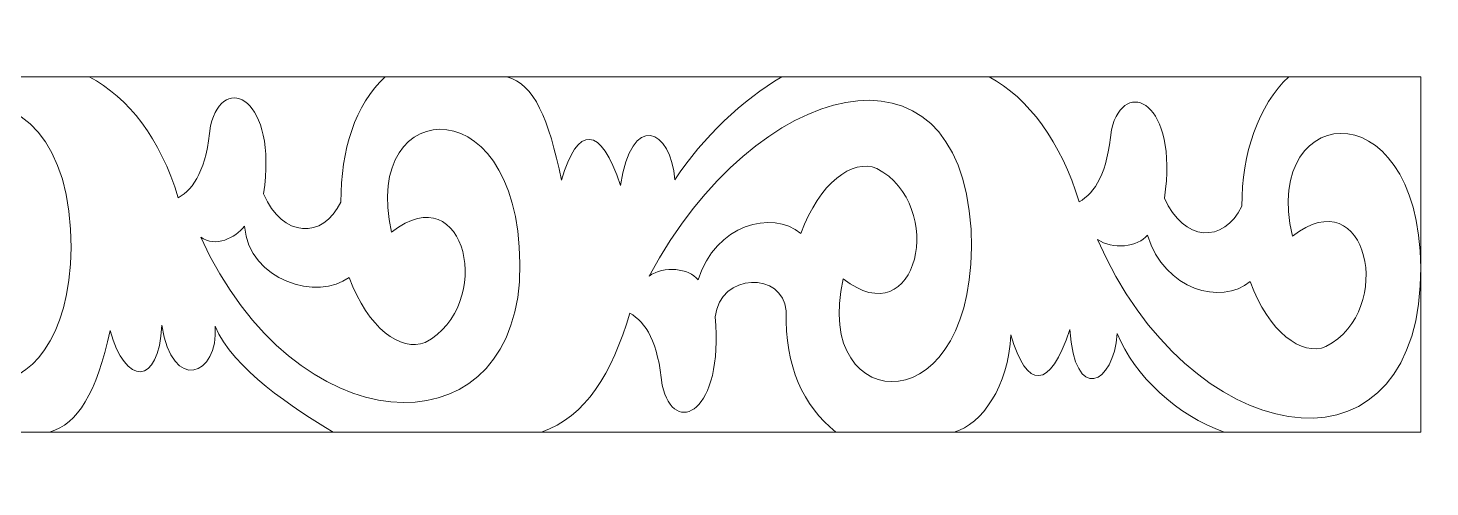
# Model space of a CAD drawing. Header units: centimetres. Extents: x -97 to 98, y -38 to 40.
# Drawn here: x 22 to 97.6, y 15.6 to 40.4 of the extents above; entities that cross this region are included whole.
import ezdxf

# ---------------------------------------------------------------- set-up
doc = ezdxf.new("R2010")
doc.units = ezdxf.units.CM
doc.header["$MEASUREMENT"] = 0
doc.layers.add('layer 1', color=7, linetype='Continuous')

msp = doc.modelspace()

# ---------------------------------------------------------------- linework, layer by layer
at = {"layer": 'layer 1', "color": 114, "lineweight": 9}
for points, knots in [([(15.17251, 29.30441), (13.61271, 30.58869), (10.58023, 29.782), (9.63759, 26.80706), (9.63759, 26.80706), (9.15028, 27.42931), (7.76732, 27.53702), (6.97592, 26.95533), (6.97592, 26.95533), (12.67652, 37.76483), (23.68256, 40.38138), (24.34133, 29.53706), (24.34133, 29.53706), (24.86145, 18.7581), (15.68749, 19.34452), (17.45551, 26.85607), (17.45551, 26.85607), (21.48458, 23.71258), (23.04357, 30.82788), (19.25894, 32.81384), (19.25894, 32.81384), (17.9556, 33.33199), (16.17729, 32.05301), (15.17251, 29.30441)], [0, 0, 0, 0, 0.14285714, 0.14285714, 0.14285714, 0.14285714, 0.28571429, 0.28571429, 0.28571429, 0.28571429, 0.42857143, 0.42857143, 0.42857143, 0.42857143, 0.57142857, 0.57142857, 0.57142857, 0.57142857, 0.71428571, 0.71428571, 0.71428571, 0.71428571, 1, 1, 1, 1]), ([(63.67876, 29.31365), (62.11896, 30.59793), (59.08648, 29.79124), (58.14384, 26.8163), (58.14384, 26.8163), (57.65652, 27.43855), (56.29545, 27.58997), (55.50405, 27.00828), (55.50405, 27.00828), (61.29215, 37.76483), (72.1888, 40.39062), (72.84757, 29.5463), (72.84757, 29.5463), (73.36769, 18.76734), (64.19373, 19.35376), (65.96175, 26.86531), (65.96175, 26.86531), (69.99082, 23.72182), (71.54982, 30.83712), (67.76518, 32.82308), (67.76518, 32.82308), (66.46185, 33.34123), (64.68353, 32.06224), (63.67876, 29.31365)], [0, 0, 0, 0, 0.14285714, 0.14285714, 0.14285714, 0.14285714, 0.28571429, 0.28571429, 0.28571429, 0.28571429, 0.42857143, 0.42857143, 0.42857143, 0.42857143, 0.57142857, 0.57142857, 0.57142857, 0.57142857, 0.71428571, 0.71428571, 0.71428571, 0.71428571, 1, 1, 1, 1]), ([(25.33996, 37.76483), (25.33996, 37.76483), (41.28912, 37.76483), (41.28912, 37.76483), (41.28912, 37.76483), (39.65708, 36.22221), (38.89544, 33.84405), (38.9048, 31.00747), (38.9048, 31.00747), (37.91417, 28.97464), (35.7666, 29.08189), (34.73355, 31.44055), (34.73355, 31.44055), (35.51944, 36.60899), (32.58115, 38.05888), (31.87327, 35.1218), (31.87327, 35.1218), (31.66474, 32.79975), (31.00237, 31.73236), (30.13395, 31.23505), (30.13395, 31.23505), (29.17333, 34.46169), (27.46949, 36.60178), (25.33996, 37.76483)], [0, 0, 0, 0, 0.14285714, 0.14285714, 0.14285714, 0.14285714, 0.28571429, 0.28571429, 0.28571429, 0.28571429, 0.42857143, 0.42857143, 0.42857143, 0.42857143, 0.57142857, 0.57142857, 0.57142857, 0.57142857, 0.71428571, 0.71428571, 0.71428571, 0.71428571, 1, 1, 1, 1]), ([(47.83315, 37.76483), (47.83315, 37.76483), (62.65049, 37.76483), (62.65049, 37.76483), (62.65049, 37.76483), (60.57497, 36.52032), (58.38889, 34.50484), (56.89624, 32.20139), (56.89624, 32.20139), (56.6959, 34.96023), (54.55496, 35.91294), (53.95888, 31.89065), (53.95888, 31.89065), (52.91387, 35.19368), (51.62461, 35.15064), (50.79402, 32.17852), (50.79402, 32.17852), (50.06884, 35.55714), (49.34093, 37.3341), (47.83315, 37.76483)], [0, 0, 0, 0, 0.16666667, 0.16666667, 0.16666667, 0.16666667, 0.33333333, 0.33333333, 0.33333333, 0.33333333, 0.5, 0.5, 0.5, 0.5, 0.66666667, 0.66666667, 0.66666667, 0.66666667, 1, 1, 1, 1]), ([(73.82568, 37.76483), (73.82568, 37.76483), (89.96613, 37.76483), (89.96613, 37.76483), (89.96613, 37.76483), (88.33409, 36.22221), (87.43033, 33.62199), (87.4397, 30.7854), (87.4397, 30.7854), (86.44906, 28.75257), (84.30149, 28.85983), (83.26844, 31.21849), (83.26844, 31.21849), (84.05433, 36.38692), (81.11604, 37.83682), (80.40816, 34.89973), (80.40816, 34.89973), (80.19963, 32.57769), (79.53726, 31.51029), (78.66885, 31.01299), (78.66885, 31.01299), (77.70822, 34.23962), (75.95521, 36.60178), (73.82568, 37.76483)], [0, 0, 0, 0, 0.14285714, 0.14285714, 0.14285714, 0.14285714, 0.28571429, 0.28571429, 0.28571429, 0.28571429, 0.42857143, 0.42857143, 0.42857143, 0.42857143, 0.57142857, 0.57142857, 0.57142857, 0.57142857, 0.71428571, 0.71428571, 0.71428571, 0.71428571, 1, 1, 1, 1]), ([(39.34859, 26.94091), (37.67941, 25.67848), (33.94705, 26.72571), (33.70429, 29.70066), (33.70429, 29.70066), (33.21697, 29.0784), (32.14033, 28.53321), (31.34893, 29.11491), (31.34893, 29.11491), (36.43709, 17.91187), (47.85864, 17.43867), (48.51741, 26.70825), (48.51741, 26.70825), (49.03753, 37.48722), (39.86356, 36.90079), (41.63159, 29.38925), (41.63159, 29.38925), (45.66065, 32.53274), (47.21965, 25.41744), (43.43502, 23.43148), (43.43502, 23.43148), (42.13168, 22.91333), (40.35336, 24.19231), (39.34859, 26.94091)], [0, 0, 0, 0, 0.14285714, 0.14285714, 0.14285714, 0.14285714, 0.28571429, 0.28571429, 0.28571429, 0.28571429, 0.42857143, 0.42857143, 0.42857143, 0.42857143, 0.57142857, 0.57142857, 0.57142857, 0.57142857, 0.71428571, 0.71428571, 0.71428571, 0.71428571, 1, 1, 1, 1]), ([(87.88348, 26.71884), (86.32368, 25.43456), (83.2912, 26.24125), (82.34856, 29.21619), (82.34856, 29.21619), (81.86124, 28.59394), (80.45063, 28.413), (79.65923, 28.99469), (79.65923, 28.99469), (84.5724, 17.70422), (96.39353, 15.64187), (97.0523, 26.48619), (97.0523, 26.48619), (97.57242, 37.26515), (88.39846, 36.67873), (90.16648, 29.16718), (90.16648, 29.16718), (94.19555, 32.31067), (95.75454, 25.19537), (91.96991, 23.20941), (91.96991, 23.20941), (90.66657, 22.69126), (88.88825, 23.97025), (87.88348, 26.71884)], [0, 0, 0, 0, 0.14285714, 0.14285714, 0.14285714, 0.14285714, 0.28571429, 0.28571429, 0.28571429, 0.28571429, 0.42857143, 0.42857143, 0.42857143, 0.42857143, 0.57142857, 0.57142857, 0.57142857, 0.57142857, 0.71428571, 0.71428571, 0.71428571, 0.71428571, 1, 1, 1, 1]), ([(49.70498, 18.60487), (49.70498, 18.60487), (65.55846, 18.60487), (65.55846, 18.60487), (65.55846, 18.60487), (63.79515, 20.01624), (62.83186, 22.12602), (62.885, 25.13769), (62.885, 25.13769), (62.74734, 27.25795), (59.30933, 27.21637), (59.06372, 24.814), (59.06372, 24.814), (59.54341, 19.64557), (56.86753, 18.2831), (56.20343, 21.13276), (56.20343, 21.13276), (55.9949, 23.4548), (55.33254, 24.5222), (54.46412, 25.0195), (54.46412, 25.0195), (53.5035, 21.79287), (52.09698, 19.41787), (49.70498, 18.60487)], [0, 0, 0, 0, 0.14285714, 0.14285714, 0.14285714, 0.14285714, 0.28571429, 0.28571429, 0.28571429, 0.28571429, 0.42857143, 0.42857143, 0.42857143, 0.42857143, 0.57142857, 0.57142857, 0.57142857, 0.57142857, 0.71428571, 0.71428571, 0.71428571, 0.71428571, 1, 1, 1, 1]), ([(23.21062, 18.60487), (23.21062, 18.60487), (38.47751, 18.60487), (38.47751, 18.60487), (38.47751, 18.60487), (36.40199, 19.84938), (33.05259, 22.01211), (32.12861, 24.31557), (32.12861, 24.31557), (32.32195, 21.62229), (29.80922, 20.69156), (29.25692, 24.3639), (29.25692, 24.3639), (29.08677, 21.03891), (27.29444, 21.10391), (26.46385, 24.07604), (26.46385, 24.07604), (25.73867, 20.69742), (24.7184, 19.03559), (23.21062, 18.60487)], [0, 0, 0, 0, 0.16666667, 0.16666667, 0.16666667, 0.16666667, 0.33333333, 0.33333333, 0.33333333, 0.33333333, 0.5, 0.5, 0.5, 0.5, 0.66666667, 0.66666667, 0.66666667, 0.66666667, 1, 1, 1, 1]), ([(71.94232, 18.60487), (71.94232, 18.60487), (86.47653, 18.60487), (86.47653, 18.60487), (86.47653, 18.60487), (83.9527, 19.51037), (81.65321, 21.61508), (80.72923, 23.91853), (80.72923, 23.91853), (80.52889, 21.15968), (78.4316, 20.11955), (78.16361, 24.14184), (78.16361, 24.14184), (77.11859, 20.83881), (75.82933, 20.88185), (74.99874, 23.85397), (74.99874, 23.85397), (74.84223, 21.04398), (73.4501, 19.03559), (71.94232, 18.60487)], [0, 0, 0, 0, 0.16666667, 0.16666667, 0.16666667, 0.16666667, 0.33333333, 0.33333333, 0.33333333, 0.33333333, 0.5, 0.5, 0.5, 0.5, 0.66666667, 0.66666667, 0.66666667, 0.66666667, 1, 1, 1, 1])]:
    msp.add_open_spline(points, degree=3, knots=knots, dxfattribs=at)
at = {"layer": 'layer 1', "color": 250, "lineweight": 9}
msp.add_open_spline([(-94.52535, 37.76482), (-94.52535, 37.76482), (97.07328, 37.76482), (97.07328, 37.76482), (97.07328, 37.76482), (97.07328, 37.76482), (97.07328, 18.60496), (97.07328, 18.60496), (97.07328, 18.60496), (97.07328, 18.60496), (-94.52535, 18.60496), (-94.52535, 18.60496), (-94.52535, 18.60496), (-94.52535, 18.60496), (-94.52535, 37.76482), (-94.52535, 37.76482)], degree=3, knots=[0, 0, 0, 0, 0.2, 0.2, 0.2, 0.2, 0.4, 0.4, 0.4, 0.4, 0.6, 0.6, 0.6, 0.6, 1, 1, 1, 1], dxfattribs=at)

doc.saveas('drawing.dxf')
